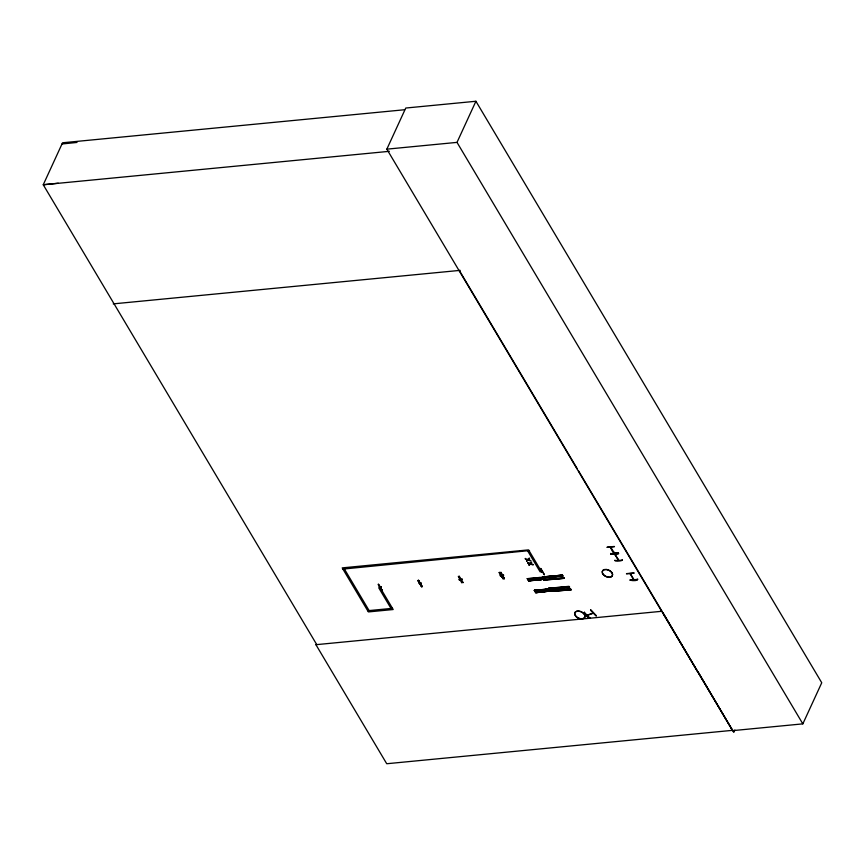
<?xml version="1.0" encoding="UTF-8"?>
<svg xmlns="http://www.w3.org/2000/svg" width="865" height="865" viewBox="0 0 865 865"><rect width="100%" height="100%" fill="white"/><g stroke="black" fill="none" stroke-linecap="round" stroke-linejoin="round"><path stroke-width="1.3" d="M614.582 553.319L610.658 547.167M614.701 554.054L615.058 554.735L615.664 554.097M618.626 560.217L615.004 554.043M630.92 573.863L630.023 573.668M633.98 579.777L633.699 579.236M590.676 610.106L596.104 615.902M380.2 587.357L381.346 587.065M419.514 583.853L419.395 583.161M460.029 579.874L459.272 579.993L459.272 579.301M462.115 579.042L461.207 579.463M461.218 579.755L462.245 579.258M500.413 575.56L501.04 575.949L500.284 575.344M502.511 575.539C504.111 576.047 503.257 574.144 503.387 575.712M542.463 571.906L541.641 571.981L541.706 571.343M618.324 552.746L618.562 553.708L611.101 554.389L610.852 553.351M614.896 560.239C614.15 561.396 623.135 561.536 622.357 559.568M420.79 583.378L419.33 583.54M461.953 579.712L461.294 579.755M500.165 575.766L500.911 575.701M527.855 551.232L540.138 571.884L542.344 571.7M386.839 149.158L405.75 108.039L475.923 101.259L821.75 682.755L802.839 723.864L732.666 730.644L386.839 149.158L457.012 142.379L475.923 101.259M382.071 590.481C376.091 578.361 377.951 586.924 382.233 590.222M381.227 586.848L380.319 587.573M421.871 586.675L418.476 580.166M421.104 582.999L420.909 583.724L421.223 583.215M418.357 580.426L422.066 586.373M458.299 576.328L461.78 582.869M459.488 576.209L458.915 576.587M459.391 579.518L459.953 579.885M462.97 582.751C456.644 570.489 458.753 579.161 463.132 582.404M499.159 572.706L503.214 578.869L499.321 572.36M499.354 572.381L503.192 578.826M500.921 572.208L504.403 578.75L500.673 572.511M503.668 575.084L502.641 575.755M504.403 578.75L500.403 572.543M527.985 559.244L527.564 559.904L525.52 559.255L525.379 558.412M529.531 550.572L342.918 569.094M528.515 559.45L526.753 561.331L526.634 560.52M525.217 558.758L527.823 559.59L529.315 558.033M530.115 563.58L527.909 563.277L527.769 562.434M530.829 560.585L528.364 559.796L529.596 558.509M530.656 563.785L529.142 565.353L529.023 564.542M527.618 562.78L530.375 563.266M533.218 564.607L530.915 563.472M530.213 563.612L531.705 562.055L530.753 563.818M540.744 568.359L544.377 574.565M607.219 547.156L614.355 546.453M611.263 547.426C609.122 546.475 615.199 556.4 614.085 552.248M611.523 547.404L610.96 547.794M589.908 617.913C589.195 619.459 583.194 612.582 584.426 612.128M615.264 554.022L615.339 554.638M615.101 554.746L615.339 554.087M588.016 614.777L587.173 615.48M590.568 610.182L596.363 615.869L590.763 609.857M589.854 617.956L584.275 612.409M592.882 613.458L592.698 612.809M614.734 554.195L618.291 560.25L618.129 559.147M626.617 573.603L634.077 572.933M630.25 579.81C629.461 580.793 638.554 581.302 637.71 579.128M697.266 671.121L662.709 612.409L733.779 732.428L734.882 730.028M732.666 730.644L698.109 671.932M587.194 615.426L593.39 613.188L592.579 613.134M630.055 573.625L633.699 579.82M633.937 579.712L630.466 573.722M583.962 612.561L589.433 618.345M378.405 584.318L382.081 590.568M417.914 580.534L418.682 580.48L422.325 586.686L421.547 586.751L417.914 580.534L421.569 586.719M526.471 560.866L527.564 559.904M528.872 564.888L529.953 563.926M614.485 546.691L607.068 547.361M618.529 553.578L611.112 554.26M626.444 573.841L633.904 573.16M587 615.231L593.13 613.015M391.023 608.463L378.74 587.811L380.178 587.67L393.186 609.533L368.393 611.923L342.205 567.883L528.58 549.88L541.555 571.711L542.269 571.7M380.33 587.313L380.914 587.27M459.207 579.691L459.899 579.658M61.999 143.979L77.007 142.444M58.247 183.218L43.25 184.753L316.741 644.609L315.93 644.695L662.028 611.263L578.599 470.993M404.625 109.736L62.55 142.779L43.25 184.753L389.347 151.321M113.239 303.875L460.148 270.367M527.293 578.685L540.885 577.344L542.106 579.409L528.666 581.01M527.423 578.739L540.885 577.647M541.101 577.842L527.682 579.355L527.282 578.631M528.266 580.35L542.074 579.507L528.645 580.804M528.255 580.296L541.89 579.323M528.493 580.718L541.933 579.399M547.826 589.141L534.267 590.406L548.107 589.768L534.484 590.741M548.086 589.443L534.246 590.341L547.848 589.043L549.07 591.109L535.619 592.687L549.037 591.206L548.669 590.752M548.832 590.709L535.413 592.33M535.37 592.103L548.799 590.806M367.668 610.722L392.472 608.322M316.687 644.533L315.876 644.609L386.731 763.741L732.817 730.309M610.69 553.697C626.93 552.659 613.22 552.346 611.068 554.26M614.734 560.585L622.411 560.206M503.268 575.474L502.835 575.809M419.395 583.799L420.79 583.421M542.269 576.998L562.585 575.149L542.301 577.063M542.117 576.998L562.337 575.139M542.474 577.593L562.899 575.895L542.647 577.669M562.931 576.22L542.669 577.939L562.888 575.852M543.869 580.004L564.369 578.242L543.555 579.496M543.75 579.831L563.948 577.734M544.085 580.155L564.326 578.35M548.951 588.254L568.986 586.329L569.375 587.021M548.778 588.189L569.257 586.816L549.005 588.589M548.734 588.092L549.297 588.805L569.343 586.935M549.307 588.849L569.581 587.411M549.351 589.184L569.592 586.935L549.329 589.173M550.172 590.622L570.64 588.979L550.183 590.665L550.735 591.346L571.041 589.919L550.41 591.065L570.662 589.303M571.051 589.919L550.518 591.195M548.897 591.109L535.651 592.73M543.512 579.399L543.869 580.037M570.435 588.903L570.976 589.541M540.712 568.651L544.312 574.847M528.104 560.109L530.667 560.92M530.494 564.131L533.056 564.942M457.012 142.379L802.839 723.864M459.326 270.442L577.225 468.679M539.511 577.474L540.744 579.539M546.475 589.173L547.707 591.238M538.603 577.56L539.836 579.626M545.566 589.26L546.788 591.336M537.241 577.69L538.462 579.755M544.204 589.4L545.426 591.465M536.03 577.809L537.262 579.874M542.993 589.519L544.215 591.584M534.667 577.939L535.889 580.004M541.631 589.649L542.852 591.714M528.818 578.501L530.04 580.566M535.77 590.211L537.003 592.276M527.455 578.631L528.677 580.707M534.408 590.341L535.64 592.406M344.367 568.954L369.117 610.582M610.906 554L618.367 553.319L610.906 554M630.163 580.112L637.624 579.431L630.098 580.155M603.478 574.879A5.482 3.471 24.7 0 0 612.29 575.863A5.482 3.471 24.7 0 0 606.354 569.592A5.482 3.471 24.7 0 0 603.478 574.879M603.554 574.728A5.482 3.471 24.7 0 0 612.366 575.712A5.482 3.471 24.7 0 0 606.43 569.429A5.482 3.471 24.7 0 0 603.554 574.728M575.917 616.475A5.482 3.471 24.7 0 0 584.729 617.459A5.482 3.471 24.7 0 0 578.793 611.187A5.482 3.471 24.7 0 0 575.917 616.475M575.993 616.323A5.482 3.471 24.7 0 0 584.805 617.318A5.482 3.471 24.7 0 0 578.858 611.036A5.482 3.471 24.7 0 0 575.993 616.323"/></g></svg>
